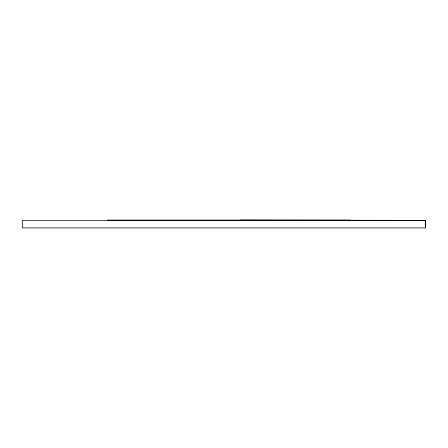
<?xml version="1.0" encoding="UTF-8"?>
<svg xmlns="http://www.w3.org/2000/svg" width="448" height="448" viewBox="0 0 448 448"><rect width="100%" height="100%" fill="white"/><g stroke="black" fill="none" stroke-linecap="round" stroke-linejoin="round"><path stroke-width="0.67" d="M107.335 220.091L350.409 220.091M240.218 220.091L425.41 220.366L425.359 227.909M425.6 220.366L22.4 220.366L22.4 227.909L425.6 227.909L425.6 220.366"/></g></svg>
